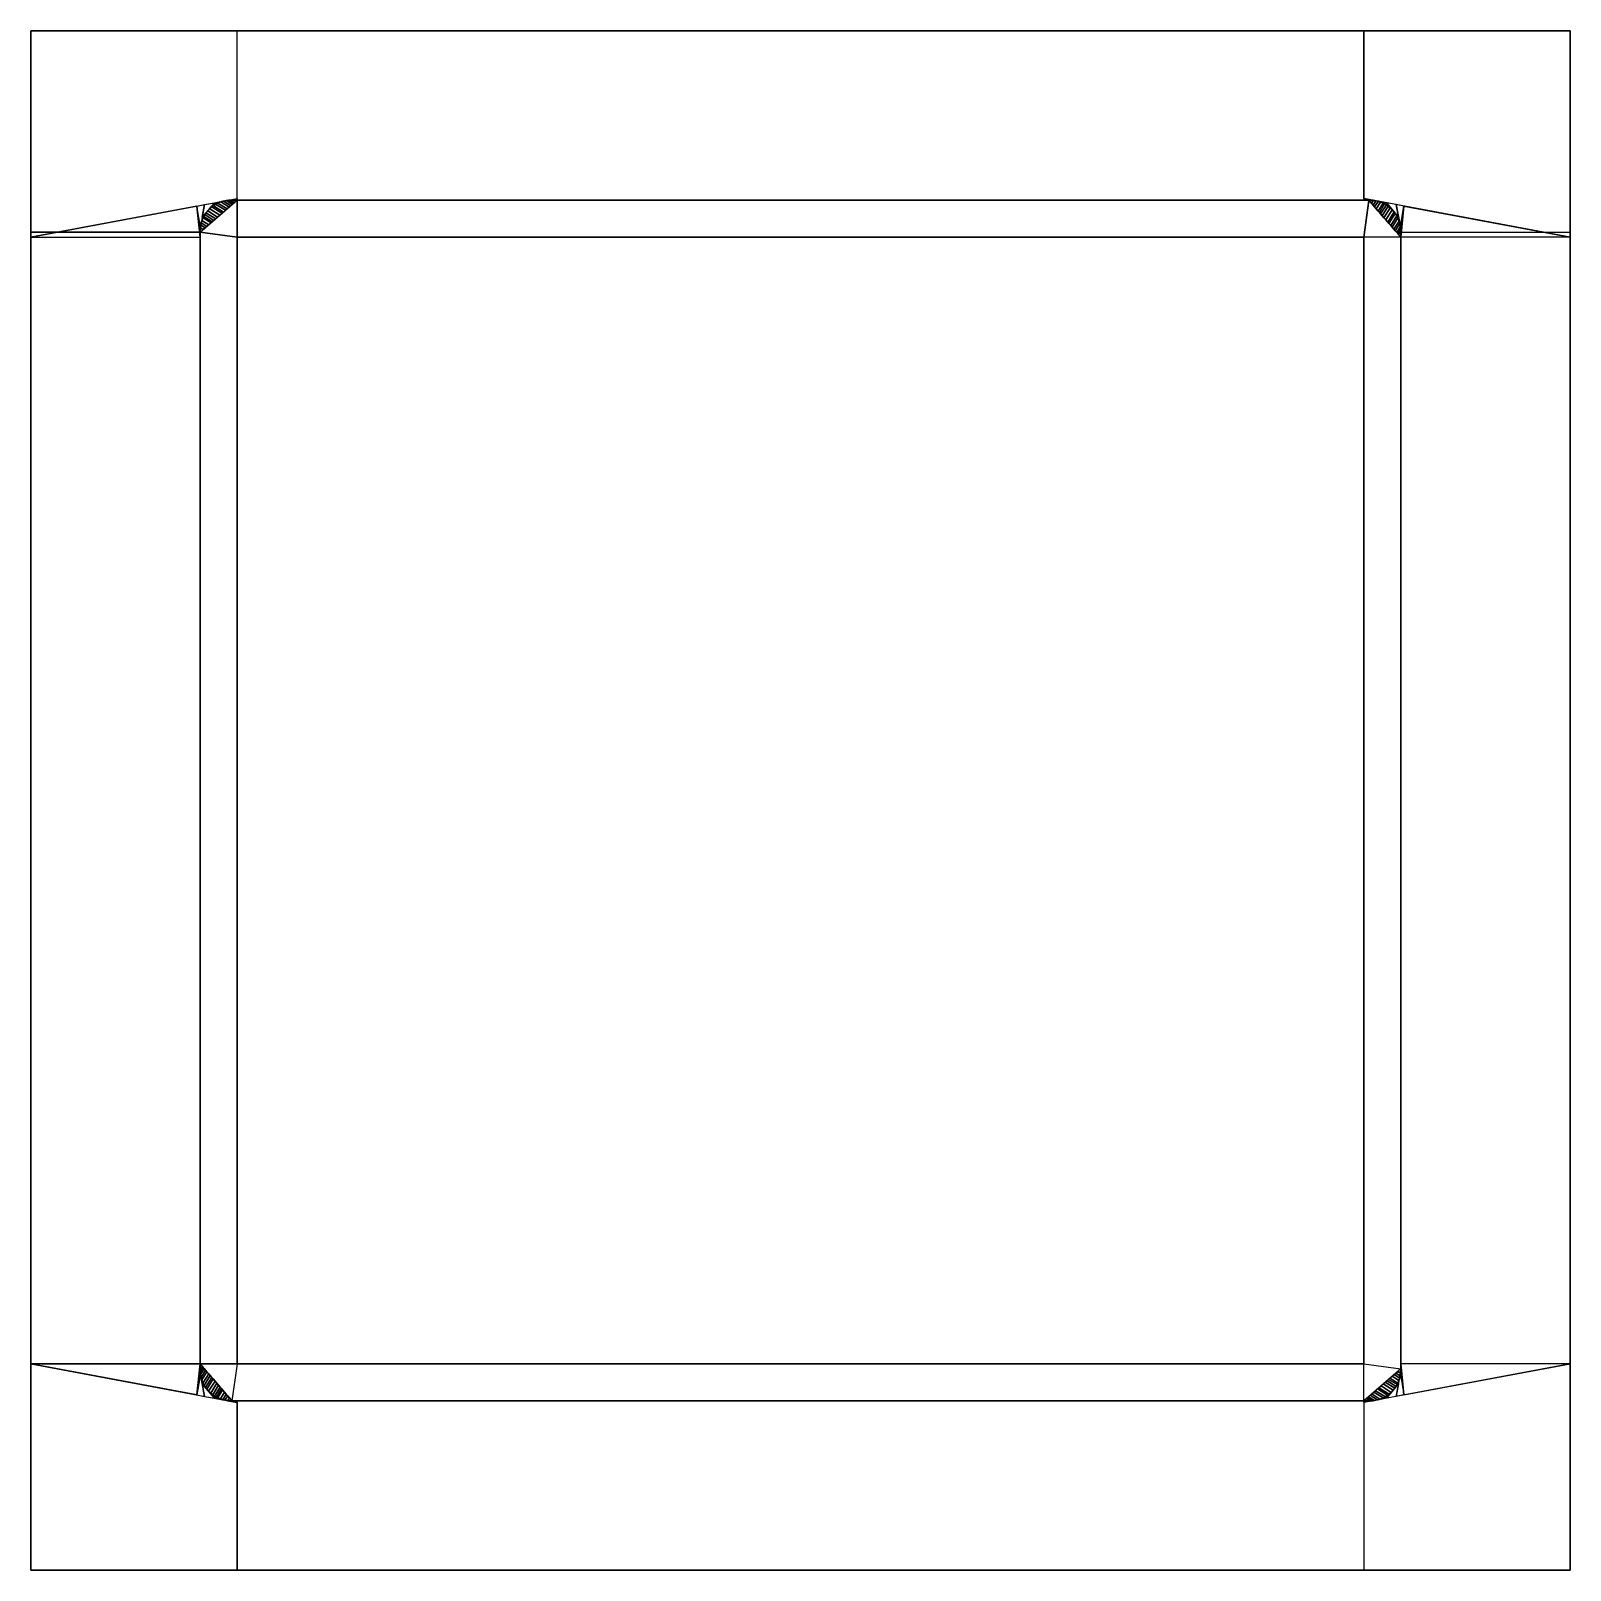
# Model space of a CAD drawing. Header units: millimetres. Extents: x 1362 to 1862, y 843 to 1343.
import ezdxf

# ---------------------------------------------------------------- set-up
doc = ezdxf.new("R2010")
doc.units = ezdxf.units.MM
doc.layers.get('Defpoints').update_dxf_attribs({"color": 1})

msp = doc.modelspace()

# ---------------------------------------------------------------- linework, layer by layer
for p, q in [((1361.63, 842.98), (1361.63, 1342.98)), ((1361.63, 1342.98), (1861.63, 1342.98)), ((1861.63, 1342.98, -18), (1361.63, 1342.98, -18)), ((1361.63, 1342.98, -18), (1361.63, 1342.98)), ((1361.63, 1342.98, -18), (1361.63, 842.98, -18)), ((1861.63, 1342.98), (1861.63, 842.98)), ((1861.63, 842.98, -18), (1861.63, 1342.98, -18)), ((1861.63, 1342.98, -18), (1861.63, 1342.98)), ((1419.74, 1285.23), (1419.74, 1285.23, -2)), ((1419.74, 1285.23, -2), (1423.02, 1283.12, -2)), ((1420.4, 1285.81), (1420.4, 1285.81, -2)), ((1420.4, 1285.81, -2), (1423.72, 1283.73, -2)), ((1420.92, 1286.2), (1420.92, 1286.2, -2)), ((1420.92, 1286.2, -2), (1424.2, 1284.14, -2)), ((1421.63, 1286.65), (1421.63, 1286.65, -2)), ((1422.33, 1287.06, -2), (1425.41, 1285.19, -2)), ((1423.39, 1287.44), (1423.39, 1287.44, -2)), ((1423.39, 1287.44, -2), (1426.07, 1285.76, -2)), ((1424.17, 1287.67, -2), (1426.56, 1286.18, -2)), ((1425.14, 1287.86), (1425.14, 1287.86, -2)), ((1425.14, 1287.86, -2), (1427.09, 1286.64, -2)), ((1425.6, 1287.93), (1425.6, 1287.93, -2)), ((1425.89, 1287.96), (1425.89, 1287.96, -2)), ((1425.89, 1287.96, -2), (1427.47, 1286.97, -2)), ((1426.56, 1287.98), (1796.64, 1287.98)), ((1426.56, 1287.98), (1426.56, 1287.98, -2)), ((1426.56, 1287.98, -2), (1427.73, 1287.2, -2)), ((1428.63, 1287.98), (1428.63, 1287.98, -2)), ((1428.63, 1287.98, -2), (1794.63, 1287.98, -2)), ((1797.66, 1287.89, -2), (1797.09, 1287, -2)), ((1797.66, 1287.89), (1797.66, 1287.89, -2)), ((1798.57, 1287.77, -2), (1797.68, 1286.32, -2)), ((1799.28, 1287.61, -2), (1798.14, 1285.79, -2)), ((1798.57, 1287.77), (1798.57, 1287.77, -2)), ((1799.28, 1287.61), (1799.28, 1287.61, -2)), ((1801.39, 1286.77, -2), (1799.67, 1284.02, -2)), ((1800.06, 1287.36), (1800.06, 1287.36, -2)), ((1802.51, 1286.06, -2), (1800.62, 1282.92, -2)), ((1800.9, 1287.01), (1800.9, 1287.01, -2)), ((1801.95, 1286.44), (1801.95, 1286.44, -2)), ((1802.51, 1286.06), (1802.51, 1286.06, -2)), ((1803.2, 1285.51), (1803.2, 1285.51, -2)), ((1416.98, 1280.63), (1416.98, 1280.63, -2)), ((1416.98, 1280.63, -2), (1418.81, 1279.48, -2)), ((1417.23, 1281.41), (1417.23, 1281.41, -2)), ((1417.58, 1282.24), (1417.58, 1282.24, -2)), ((1417.83, 1282.73), (1417.83, 1282.73, -2)), ((1417.83, 1282.73, -2), (1420.58, 1281.01, -2)), ((1418.16, 1283.29), (1418.16, 1283.29, -2)), ((1418.53, 1283.85), (1418.53, 1283.85, -2)), ((1418.53, 1283.85, -2), (1421.68, 1281.96, -2)), ((1419.09, 1284.54), (1419.09, 1284.54, -2)), ((1803.89, 1284.85, -2), (1801.78, 1281.58, -2)), ((1804.46, 1284.2, -2), (1802.38, 1280.88, -2)), ((1805.71, 1282.27, -2), (1803.84, 1279.19, -2)), ((1803.89, 1284.85), (1803.89, 1284.85, -2)), ((1806.09, 1281.21, -2), (1804.41, 1278.53, -2)), ((1804.46, 1284.2), (1804.46, 1284.2, -2)), ((1806.32, 1280.43, -2), (1804.84, 1278.03, -2)), ((1804.85, 1283.67), (1804.85, 1283.67, -2)), ((1805.3, 1282.96), (1805.3, 1282.96, -2)), ((1806.09, 1281.21), (1806.09, 1281.21, -2)), ((1416.63, 1277.65), (1361.63, 1277.65)), ((1416.63, 907.91), (1416.63, 1278.3)), ((1416.63, 909.98, -2), (1416.67, 1277.63, -2)), ((1416.67, 1277.63, -2), (1428.64, 1275.98, -2)), ((1416.67, 1277.63), (1416.67, 1277.63, -2)), ((1416.7, 1279.01), (1416.7, 1279.01, -2)), ((1416.7, 1279.01, -2), (1417.59, 1278.43, -2)), ((1416.83, 1279.91), (1416.83, 1279.91, -2)), ((1416.83, 1279.91, -2), (1418.27, 1279.02, -2)), ((1428.63, 909.98), (1428.63, 1275.98)), ((1428.63, 1275.98), (1794.63, 1275.98)), ((1428.63, 1275.98), (1428.63, 1275.98, -2)), ((1428.63, 1275.98), (1428.63, 1275.98, -2)), ((1428.63, 1275.98, -2), (1428.63, 909.98, -2)), ((1794.63, 1275.98), (1794.63, 909.98)), ((1794.63, 1275.98), (1794.63, 1275.98, -4)), ((1806.52, 1279.46, -2), (1805.3, 1277.5, -2)), ((1806.61, 1278.71, -2), (1805.63, 1277.12, -2)), ((1806.52, 1279.46), (1806.52, 1279.46, -2)), ((1806.61, 1278.71), (1806.61, 1278.71, -2)), ((1806.63, 1278.16), (1806.63, 907.79)), ((1806.63, 1275.98), (1806.63, 1275.98, -2)), ((1806.63, 909.98, -2), (1806.63, 1275.98, -2)), ((1416.63, 909.98), (1416.63, 909.98, -2)), ((1416.63, 909.98), (1416.63, 909.98, -2)), ((1416.65, 907.23, -2), (1417.64, 908.81, -2)), ((1416.65, 907.23, 0), (1416.65, 907.23, -2)), ((1416.74, 906.48, -2), (1417.96, 908.43, -2)), ((1416.74, 906.48, 0), (1416.74, 906.48, -2)), ((1416.94, 905.51, -2), (1418.42, 907.9, -2)), ((1417.17, 904.73, -2), (1418.85, 907.41, -2)), ((1417.55, 903.67, -2), (1419.42, 906.75, -2)), ((1794.63, 909.98), (1428.63, 909.98)), ((1428.63, 909.98), (1428.63, 909.98, -4)), ((1794.63, 909.98), (1794.63, 909.98, -4)), ((1794.63, 909.98), (1794.63, 909.98, -2)), ((1806.28, 905.32, -2), (1804.46, 906.47, -2)), ((1806.44, 906.04, -2), (1804.99, 906.93, -2)), ((1806.56, 906.95, -2), (1805.67, 907.52, -2)), ((1806.28, 905.32, 0), (1806.28, 905.32, -2)), ((1806.44, 906.04, 0), (1806.44, 906.04, -2)), ((1806.56, 906.95, 0), (1806.56, 906.95, -2)), ((1417.17, 904.73, 0), (1417.17, 904.73, -2)), ((1417.96, 902.98, 0), (1417.96, 902.98, -2)), ((1418.41, 902.27, 0), (1418.41, 902.27, -2)), ((1418.8, 901.74, -2), (1420.88, 905.06, -2)), ((1418.8, 901.74, 0), (1418.8, 901.74, -2)), ((1419.38, 901.08, -2), (1421.48, 904.36, -2)), ((1419.38, 901.08, 0), (1419.38, 901.08, -2)), ((1420.06, 900.43, 0), (1420.06, 900.43, -2)), ((1420.76, 899.88, -2), (1422.64, 903.02, -2)), ((1421.88, 899.17, -2), (1423.6, 901.92, -2)), ((1423.98, 898.33, -2), (1425.12, 900.15, -2)), ((1799.88, 898.51, -2), (1797.2, 900.19, -2)), ((1800.94, 898.89, -2), (1797.86, 900.76, -2)), ((1802.87, 900.14, -2), (1799.55, 902.22, -2)), ((1803.52, 900.72, -2), (1800.25, 902.83, -2)), ((1804.73, 902.1, -2), (1801.59, 903.99, -2)), ((1805.44, 903.22, -2), (1802.69, 904.94, -2)), ((1802.87, 900.14, 0), (1802.87, 900.14, -2)), ((1803.52, 900.72, 0), (1803.52, 900.72, -2)), ((1804.18, 901.41, 0), (1804.18, 901.41, -2)), ((1804.73, 902.1, 0), (1804.73, 902.1, -2)), ((1805.11, 902.66, 0), (1805.11, 902.66, -2)), ((1805.68, 903.71, 0), (1805.68, 903.71, -2)), ((1806.03, 904.54, 0), (1806.03, 904.54, -2)), ((1420.76, 899.88, 0), (1420.76, 899.88, -2)), ((1421.32, 899.5, 0), (1421.32, 899.5, -2)), ((1422.36, 898.93, 0), (1422.36, 898.93, -2)), ((1423.2, 898.58, 0), (1423.2, 898.58, -2)), ((1423.98, 898.33, 0), (1423.98, 898.33, -2)), ((1424.69, 898.17, -2), (1425.59, 899.62, -2)), ((1424.69, 898.17, 0), (1424.69, 898.17, -2)), ((1425.6, 898.05, -2), (1426.18, 898.93, -2)), ((1425.6, 898.05, 0), (1425.6, 898.05, -2)), ((1796.74, 897.98), (1426.53, 897.98)), ((1426.97, 898.01, 0), (1426.97, 898.01, -2)), ((1794.63, 897.98), (1794.63, 897.98, -2)), ((1797.38, 897.99, -2), (1795.79, 898.98, -2)), ((1798.13, 898.09, -2), (1796.17, 899.31, -2)), ((1799.1, 898.28, -2), (1796.7, 899.77, -2)), ((1797.38, 897.99, 0), (1797.38, 897.99, -2)), ((1798.13, 898.09, 0), (1798.13, 898.09, -2)), ((1799.88, 898.51, 0), (1799.88, 898.51, -2)), ((1801.63, 899.3, 0), (1801.63, 899.3, -2)), ((1802.34, 899.75, 0), (1802.34, 899.75, -2)), ((1861.63, 842.98), (1361.63, 842.98)), ((1361.63, 842.98), (1361.63, 842.98, -18)), ((1361.63, 842.98, -18), (1861.63, 842.98, -18)), ((1861.63, 842.98, -18), (1861.63, 842.98))]:
    msp.add_line(p, q)
for centre, start, end in [((1426.63, 1277.98), 89.5896, 181.8873), ((1796.63, 1277.98), 358.9374, 90.0135), ((1426.63, 907.97), 179.6541, 270.5974), ((1796.63, 907.97), 269.4026, 1.0626)]:
    msp.add_arc(centre, 10, start, end)
at = {"layer": 'Defpoints'}
for p, q in [((1421.63, 1286.65, -2), (1424.88, 1284.73, -2)), ((1422.33, 1287.06), (1422.33, 1287.06, -2)), ((1425.6, 1287.93, -2), (1427.35, 1286.87, -2)), ((1800.9, 1287.01, -2), (1799.31, 1284.43, -2)), ((1801.95, 1286.44, -2), (1800.09, 1283.53, -2)), ((1803.2, 1285.51, -2), (1801.18, 1282.27, -2)), ((1417.23, 1281.41, -2), (1419.43, 1280.02, -2)), ((1417.58, 1282.24, -2), (1420.17, 1280.66, -2)), ((1418.16, 1283.29, -2), (1421.07, 1281.44, -2)), ((1419.09, 1284.54, -2), (1422.32, 1282.52, -2)), ((1805.3, 1282.96, -2), (1803.39, 1279.72, -2)), ((1805.71, 1282.27), (1805.71, 1282.27, -2)), ((1416.67, 1277.63), (1416.67, 1277.63, -2)), ((1428.63, 1275.98), (1428.63, 1275.98, -4)), ((1806.59, 1278.99, -2), (1805.52, 1277.25, -2)), ((1416.68, 906.94, -2), (1417.74, 908.69, -2)), ((1417.96, 902.98, -2), (1419.88, 906.22, -2)), ((1794.63, 909.98, -4), (1428.63, 909.98, -4)), ((1805.68, 903.71, -2), (1803.1, 905.29, -2)), ((1417.55, 903.67, 0), (1417.55, 903.67, -2)), ((1420.06, 900.43, -2), (1422.09, 903.67, -2)), ((1421.32, 899.5, -2), (1423.17, 902.41, -2)), ((1422.36, 898.93, -2), (1423.95, 901.51, -2)), ((1801.63, 899.3, -2), (1798.39, 901.22, -2)), ((1804.18, 901.41, -2), (1800.94, 903.43, -2)), ((1805.11, 902.66, -2), (1802.19, 904.51, -2)), ((1797.66, 898.02, -2), (1795.92, 899.08, -2)), ((1800.94, 898.89, 0), (1800.94, 898.89, -2))]:
    msp.add_line(p, q, dxfattribs=at)
for points in [[(1428.63, 1342.98), (1361.63, 1342.98), (1361.62, 1275.98), (1428.63, 1288.52)], [(1861.63, 1342.98, -18), (1861.63, 1342.98), (1361.63, 1343.02), (1361.63, 1343.02, -18)], [(1361.63, 1342.98, -18), (1361.63, 1343.02), (1361.63, 842.98), (1361.63, 842.98, -18)], [(1361.63, 1343.02, -18), (1361.63, 842.98, -18), (1861.63, 842.94, -18), (1861.63, 1342.98, -18)], [(1794.63, 1287.98), (1428.63, 1287.98), (1428.63, 1342.98), (1794.63, 1342.98)], [(1794.63, 1342.98), (1861.63, 1342.98), (1861.64, 1275.98), (1794.63, 1288.52)], [(1861.63, 842.98, -18), (1861.63, 842.98), (1861.67, 1342.98), (1861.67, 1342.98, -18)], [(1361.63, 1275.98), (1416.63, 1275.98), (1415.59, 1286.08), (1361.62, 1275.98)], [(1415.59, 1286.08), (1418.08, 1286.54), (1416.71, 1279.29), (1415.59, 1286.03)], [(1415.59, 1286.03), (1416.63, 1275.98), (1416.71, 1279.29), (1415.59, 1286.08)], [(1428.63, 1275.98, -2), (1416.67, 1277.63, -2), (1428.63, 1287.98, -2), (1428.63, 1275.98, -2)], [(1418.08, 1286.54), (1421.31, 1287.15), (1417.31, 1282.48), (1418.08, 1286.54)], [(1419.09, 1284.54, -2), (1419.09, 1284.54), (1419.74, 1285.23), (1419.74, 1285.23, -2)], [(1423.02, 1283.12, -2), (1422.32, 1282.52, -2), (1419.09, 1284.54, -2), (1419.74, 1285.23, -2)], [(1419.55, 1285.05), (1419.55, 1285.1), (1420.12, 1285.76), (1419.93, 1285.41)], [(1420.4, 1285.81, -2), (1419.74, 1285.23, -2), (1419.74, 1285.23), (1420.4, 1285.81)], [(1423.72, 1283.73, -2), (1423.02, 1283.12, -2), (1419.74, 1285.23, -2), (1420.4, 1285.81, -2)], [(1419.93, 1285.41), (1420.12, 1285.76), (1420.17, 1285.62), (1419.93, 1285.41)], [(1421.2, 1286.4), (1420.64, 1286), (1420.12, 1285.76), (1421.19, 1286.39)], [(1420.12, 1285.76), (1420.4, 1285.81), (1420.64, 1286), (1420.12, 1285.76)], [(1420.17, 1285.62), (1420.12, 1285.76), (1420.4, 1285.81), (1420.17, 1285.62)], [(1421.31, 1287.15), (1421.63, 1286.65), (1420.14, 1285.79), (1421.31, 1287.15)], [(1420.4, 1285.81, -2), (1420.4, 1285.8), (1420.92, 1286.2), (1420.92, 1286.2, -2)], [(1424.2, 1284.14, -2), (1423.72, 1283.73, -2), (1420.4, 1285.81, -2), (1420.92, 1286.2, -2)], [(1420.92, 1286.2, -2), (1420.93, 1286.19), (1421.63, 1286.65), (1421.63, 1286.65, -2)], [(1424.88, 1284.73, -2), (1424.2, 1284.14, -2), (1420.92, 1286.2, -2), (1421.63, 1286.65, -2)], [(1421.63, 1286.65), (1421.31, 1287.15), (1422.52, 1287.37), (1421.63, 1286.65)], [(1421.62, 1286.64), (1422.52, 1287.37), (1423.02, 1287.47), (1421.63, 1286.65)], [(1421.63, 1286.65, -2), (1421.64, 1286.64), (1422.33, 1287.06), (1422.33, 1287.06, -2)], [(1425.41, 1285.19, -2), (1424.88, 1284.73, -2), (1421.63, 1286.65, -2), (1422.33, 1287.06, -2)], [(1423.02, 1287.47), (1423.84, 1287.62), (1422.33, 1287.06), (1423.02, 1287.47)], [(1422.33, 1287.06, -2), (1422.33, 1287.06), (1423.39, 1287.44), (1423.39, 1287.44, -2)], [(1426.07, 1285.76, -2), (1425.41, 1285.19, -2), (1422.33, 1287.06, -2), (1423.39, 1287.44, -2)], [(1423.39, 1287.44, -2), (1423.39, 1287.44), (1424.15, 1287.68), (1424.17, 1287.67, -2)], [(1426.56, 1286.18, -2), (1426.07, 1285.76, -2), (1423.39, 1287.44, -2), (1424.17, 1287.67, -2)], [(1424.17, 1287.67, -2), (1424.15, 1287.68), (1425.14, 1287.86), (1425.14, 1287.86, -2)], [(1427.09, 1286.64, -2), (1426.56, 1286.18, -2), (1424.17, 1287.67, -2), (1425.14, 1287.86, -2)], [(1425.14, 1287.86, -2), (1425.14, 1287.86), (1425.6, 1287.93), (1425.6, 1287.93, -2)], [(1427.35, 1286.87, -2), (1427.09, 1286.64, -2), (1425.14, 1287.86, -2), (1425.6, 1287.93, -2)], [(1425.36, 1287.9), (1425.6, 1287.95), (1425.6, 1287.93), (1425.3, 1287.9)], [(1425.56, 1287.94), (1428.63, 1288.52), (1428.63, 1288.27), (1425.57, 1287.94)], [(1425.6, 1287.93), (1425.6, 1287.95), (1425.9, 1287.98), (1425.89, 1287.96)], [(1425.6, 1287.93, -2), (1425.6, 1287.93), (1425.89, 1287.96), (1425.89, 1287.96, -2)], [(1427.47, 1286.97, -2), (1427.35, 1286.87, -2), (1425.6, 1287.93, -2), (1425.89, 1287.96, -2)], [(1425.89, 1287.96, -2), (1425.89, 1287.96), (1426.56, 1287.98), (1426.56, 1287.98, -2)], [(1427.73, 1287.2, -2), (1427.47, 1286.97, -2), (1425.89, 1287.96, -2), (1426.56, 1287.98, -2)], [(1428.63, 1288.27), (1428.63, 1287.98), (1426.29, 1287.98), (1425.96, 1287.99)], [(1426.56, 1287.98, -2), (1426.56, 1287.98), (1428.63, 1287.98), (1428.63, 1287.98, -2)], [(1428.63, 1287.98, -2), (1427.73, 1287.2, -2), (1426.56, 1287.98, -2), (1428.63, 1287.98, -2)], [(1428.63, 1275.98, -2), (1428.63, 1287.98, -2), (1796.29, 1287.93, -2), (1794.63, 1275.98, -2)], [(1796.29, 1287.93, -1.99), (1796.29, 1287.93, 0), (1428.63, 1287.98), (1428.63, 1287.98, -2)], [(1797.7, 1287.94), (1794.63, 1288.52), (1794.63, 1288.27), (1797.69, 1287.94)], [(1794.63, 1288.27), (1794.63, 1287.98), (1796.97, 1287.98), (1797.3, 1287.99)], [(1794.63, 1275.96, -2), (1796.29, 1287.93, -2), (1806.63, 1275.96, -2), (1794.63, 1275.96, -2)], [(1796.29, 1287.93, -1.99), (1796.29, 1287.93), (1797.66, 1287.89), (1797.66, 1287.89, -2)], [(1797.09, 1287, -2), (1796.29, 1287.93, -1.99), (1797.66, 1287.89, -2), (1797.09, 1287, -2)], [(1797.68, 1286.32, -2), (1797.09, 1287, -2), (1797.66, 1287.89, -2), (1798.57, 1287.77, -2)], [(1797.66, 1287.93), (1797.66, 1287.95), (1797.36, 1287.98), (1797.37, 1287.96)], [(1797.89, 1287.9), (1797.66, 1287.95), (1797.66, 1287.93), (1797.96, 1287.9)], [(1797.66, 1287.89, -2), (1797.66, 1287.89), (1798.57, 1287.77), (1798.57, 1287.77, -2)], [(1798.14, 1285.79, -2), (1797.68, 1286.32, -2), (1798.57, 1287.77, -2), (1799.28, 1287.61, -2)], [(1798.68, 1285.16, -2), (1798.14, 1285.79, -2), (1799.28, 1287.61, -2), (1800.06, 1287.36, -2)], [(1798.57, 1287.77, -2), (1798.57, 1287.77), (1799.28, 1287.61), (1799.28, 1287.61, -2)], [(1799.31, 1284.43, -2), (1798.68, 1285.16, -2), (1800.06, 1287.36, -2), (1800.9, 1287.01, -2)], [(1799.28, 1287.61, -2), (1799.28, 1287.61), (1800.06, 1287.36), (1800.06, 1287.36, -2)], [(1799.67, 1284.02, -2), (1799.31, 1284.43, -2), (1800.9, 1287.01, -2), (1801.39, 1286.77, -2)], [(1800.24, 1287.47), (1799.42, 1287.62), (1800.93, 1287.06), (1800.24, 1287.47)], [(1800.09, 1283.53, -2), (1799.67, 1284.02, -2), (1801.39, 1286.77, -2), (1801.95, 1286.44, -2)], [(1800.06, 1287.36, -2), (1800.06, 1287.36), (1800.9, 1287.01), (1800.9, 1287.01, -2)], [(1800.62, 1282.92, -2), (1800.09, 1283.53, -2), (1801.95, 1286.44, -2), (1802.51, 1286.06, -2)], [(1801.64, 1286.64), (1800.74, 1287.37), (1800.24, 1287.47), (1801.63, 1286.65)], [(1801.18, 1282.27, -2), (1800.62, 1282.92, -2), (1802.51, 1286.06, -2), (1803.2, 1285.51, -2)], [(1801.63, 1286.65), (1801.95, 1287.15), (1800.74, 1287.37), (1801.63, 1286.65)], [(1800.9, 1287.01, -2), (1800.9, 1287.01), (1801.39, 1286.77), (1801.39, 1286.77, -2)], [(1801.78, 1281.58, -2), (1801.18, 1282.27, -2), (1803.2, 1285.51, -2), (1803.89, 1284.85, -2)], [(1801.39, 1286.77, -2), (1801.39, 1286.77), (1801.95, 1286.44), (1801.95, 1286.44, -2)], [(1801.95, 1287.15), (1801.63, 1286.65), (1803.12, 1285.79), (1801.95, 1287.15)], [(1805.18, 1286.54), (1801.95, 1287.15), (1805.94, 1282.48), (1805.18, 1286.54)], [(1801.95, 1286.44, -2), (1801.95, 1286.44), (1802.51, 1286.06), (1802.51, 1286.06, -2)], [(1802.06, 1286.4), (1802.62, 1286), (1803.14, 1285.76), (1802.06, 1286.39)], [(1802.51, 1286.06, -2), (1802.51, 1286.06), (1803.2, 1285.51), (1803.2, 1285.51, -2)], [(1803.14, 1285.76), (1802.86, 1285.81), (1802.62, 1286), (1803.14, 1285.76)], [(1803.09, 1285.62), (1803.14, 1285.76), (1802.86, 1285.81), (1803.09, 1285.62)], [(1803.33, 1285.41), (1803.14, 1285.76), (1803.09, 1285.62), (1803.33, 1285.41)], [(1803.71, 1285.05), (1803.71, 1285.1), (1803.14, 1285.76), (1803.33, 1285.41)], [(1803.2, 1285.51, -2), (1803.2, 1285.51), (1803.89, 1284.85), (1803.89, 1284.85, -2)], [(1807.67, 1286.08), (1805.18, 1286.54), (1806.55, 1279.29), (1807.67, 1286.03)], [(1807.67, 1286.03), (1806.63, 1275.98), (1806.55, 1279.29), (1807.67, 1286.08)], [(1861.63, 1275.98), (1806.63, 1275.98), (1807.67, 1286.08), (1861.64, 1275.98)], [(1416.83, 1279.91, -2), (1416.83, 1279.91), (1416.98, 1280.63), (1416.98, 1280.63, -2)], [(1418.81, 1279.48, -2), (1418.27, 1279.02, -2), (1416.83, 1279.91, -2), (1416.98, 1280.63, -2)], [(1416.98, 1280.63, -2), (1416.98, 1280.63), (1417.23, 1281.41), (1417.23, 1281.41, -2)], [(1419.43, 1280.02, -2), (1418.81, 1279.48, -2), (1416.98, 1280.63, -2), (1417.23, 1281.41, -2)], [(1417.23, 1281.41, -2), (1417.23, 1281.41), (1417.58, 1282.24), (1417.58, 1282.24, -2)], [(1420.17, 1280.66, -2), (1419.43, 1280.02, -2), (1417.23, 1281.41, -2), (1417.58, 1282.24, -2)], [(1417.58, 1282.24, -2), (1417.58, 1282.24), (1417.83, 1282.73), (1417.83, 1282.73, -2)], [(1420.58, 1281.01, -2), (1420.17, 1280.66, -2), (1417.58, 1282.24, -2), (1417.83, 1282.73, -2)], [(1417.83, 1282.73, -2), (1417.83, 1282.73), (1418.16, 1283.29), (1418.16, 1283.29, -2)], [(1421.07, 1281.44, -2), (1420.58, 1281.01, -2), (1417.83, 1282.73, -2), (1418.16, 1283.29, -2)], [(1418.16, 1283.29, -2), (1418.16, 1283.29), (1418.53, 1283.85), (1418.53, 1283.85, -2)], [(1421.68, 1281.96, -2), (1421.07, 1281.44, -2), (1418.16, 1283.29, -2), (1418.53, 1283.85, -2)], [(1418.53, 1283.85, -2), (1418.53, 1283.85), (1419.09, 1284.54), (1419.09, 1284.54, -2)], [(1422.32, 1282.52, -2), (1421.68, 1281.96, -2), (1418.53, 1283.85, -2), (1419.09, 1284.54, -2)], [(1802.38, 1280.88, -2), (1801.78, 1281.58, -2), (1803.89, 1284.85, -2), (1804.46, 1284.2, -2)], [(1802.8, 1280.4, -2), (1802.38, 1280.88, -2), (1804.46, 1284.2, -2), (1804.85, 1283.67, -2)], [(1803.39, 1279.72, -2), (1802.8, 1280.4, -2), (1804.85, 1283.67, -2), (1805.3, 1282.96, -2)], [(1803.84, 1279.19, -2), (1803.39, 1279.72, -2), (1805.3, 1282.96, -2), (1805.71, 1282.27, -2)], [(1804.41, 1278.53, -2), (1803.84, 1279.19, -2), (1805.71, 1282.27, -2), (1806.09, 1281.21, -2)], [(1804.46, 1284.2, -2), (1803.89, 1284.85, -2), (1803.89, 1284.85), (1804.46, 1284.2)], [(1804.84, 1278.03, -2), (1804.41, 1278.53, -2), (1806.09, 1281.21, -2), (1806.32, 1280.43, -2)], [(1804.46, 1284.2, -2), (1804.46, 1284.19), (1804.85, 1283.67), (1804.85, 1283.67, -2)], [(1805.3, 1277.5, -2), (1804.84, 1278.03, -2), (1806.32, 1280.43, -2), (1806.52, 1279.46, -2)], [(1804.85, 1283.67, -2), (1804.85, 1283.67), (1805.3, 1282.96), (1805.3, 1282.96, -2)], [(1805.3, 1282.96, -2), (1805.3, 1282.96), (1805.71, 1282.27), (1805.71, 1282.27, -2)], [(1805.71, 1282.27, -2), (1805.71, 1282.27), (1806.09, 1281.21), (1806.09, 1281.21, -2)], [(1806.09, 1281.21, -2), (1806.09, 1281.21), (1806.33, 1280.45), (1806.32, 1280.43, -2)], [(1806.32, 1280.43, -2), (1806.33, 1280.45), (1806.52, 1279.46), (1806.52, 1279.46, -2)], [(1416.63, 1277.65), (1416.63, 909.98), (1361.63, 909.98), (1361.63, 1277.65)], [(1416.63, 909.98, -2), (1416.63, 909.98), (1416.63, 1277.65), (1416.67, 1277.63, -2)], [(1416.63, 909.98, -2), (1416.67, 1277.63, -2), (1428.64, 1275.98, -2), (1428.63, 909.98, -2)], [(1416.67, 1277.63, -2), (1428.63, 1275.98, -2), (1428.63, 909.98, -2), (1416.63, 909.98, -2)], [(1416.67, 1277.63, -1.99), (1416.67, 1277.63), (1416.7, 1279.01), (1416.7, 1279.01, -2)], [(1417.59, 1278.43, -2), (1416.67, 1277.63, -1.99), (1416.7, 1279.01, -2), (1417.59, 1278.43, -2)], [(1416.7, 1279.01, -2), (1416.7, 1279.01), (1416.83, 1279.91), (1416.83, 1279.91, -2)], [(1418.27, 1279.02, -2), (1417.59, 1278.43, -2), (1416.7, 1279.01, -2), (1416.83, 1279.91, -2)], [(1428.63, 1275.98), (1794.63, 1275.98), (1794.63, 909.98), (1428.63, 909.98)], [(1428.63, 909.98, -4), (1428.63, 909.98), (1428.63, 1275.98), (1428.63, 1275.98, -4)], [(1428.63, 1275.98, -4), (1428.63, 1275.98), (1794.63, 1275.98), (1794.63, 1275.98, -4)], [(1794.63, 909.98, -4), (1428.63, 909.98, -4), (1428.63, 1275.98, -4), (1794.63, 1275.98, -4)], [(1428.63, 1275.98, -2), (1428.63, 1275.98), (1794.63, 1275.98), (1794.63, 1275.98, -4)], [(1428.63, 909.98, -2), (1428.63, 1275.98, -2), (1428.63, 1275.98), (1428.63, 909.98)], [(1794.63, 1275.98, -4), (1794.63, 1275.98), (1794.63, 909.98), (1794.63, 909.98, -4)], [(1794.63, 909.98, -2), (1806.6, 908.32, -1.99), (1806.63, 1275.98, -2), (1794.63, 1275.98, -2)], [(1805.52, 1277.25, -2), (1805.3, 1277.5, -2), (1806.52, 1279.46, -2), (1806.59, 1278.99, -2)], [(1805.63, 1277.12, -2), (1805.52, 1277.25, -2), (1806.59, 1278.99, -2), (1806.61, 1278.71, -2)], [(1805.85, 1276.86, -2), (1805.63, 1277.12, -2), (1806.61, 1278.71, -2), (1806.63, 1278.04, -2)], [(1806.63, 1275.96, -2), (1805.85, 1276.86, -2), (1806.63, 1278.04, -2), (1806.63, 1275.96, -2)], [(1806.52, 1279.46, -2), (1806.52, 1279.46), (1806.59, 1278.99), (1806.59, 1278.99, -2)], [(1806.59, 1278.99, -2), (1806.59, 1278.99), (1806.61, 1278.71), (1806.61, 1278.71, -2)], [(1806.63, 1275.98, -2), (1806.63, 1275.98), (1806.63, 909.98), (1806.6, 908.32, -1.99)], [(1806.61, 1278.71, -2), (1806.61, 1278.71), (1806.63, 1278.04), (1806.63, 1278.04, -2)], [(1806.63, 1278.04, -2), (1806.63, 1278.04), (1806.63, 1275.96), (1806.63, 1275.96, -2)], [(1861.64, 1277.65), (1861.64, 909.98), (1806.63, 909.98), (1806.63, 1277.65)], [(1428.63, 842.98), (1361.63, 842.98), (1361.62, 909.98), (1428.63, 897.44)], [(1361.63, 909.98), (1416.63, 909.98), (1415.59, 899.88), (1361.62, 909.98)], [(1415.59, 899.92), (1416.63, 909.98), (1416.71, 906.67), (1415.59, 899.88)], [(1415.59, 899.88), (1418.08, 899.41), (1416.71, 906.67), (1415.59, 899.92)], [(1428.63, 909.98, -2), (1426.97, 898.01, -2), (1416.63, 909.98, -2), (1428.63, 909.98, -2)], [(1416.63, 907.9, -2), (1416.63, 907.9, 0), (1416.63, 909.98, 0), (1416.63, 909.98, -2)], [(1416.63, 909.98, -2), (1417.41, 909.08, -2), (1416.63, 907.9, -2), (1416.63, 909.98, -2)], [(1417.41, 909.08, -2), (1417.64, 908.81, -2), (1416.65, 907.23, -2), (1416.63, 907.9, -2)], [(1416.65, 907.23, -2), (1416.65, 907.23, 0), (1416.63, 907.9, 0), (1416.63, 907.9, -2)], [(1417.64, 908.81, -2), (1417.74, 908.69, -2), (1416.68, 906.94, -2), (1416.65, 907.23, -2)], [(1416.68, 906.94, -2), (1416.68, 906.94, 0), (1416.65, 907.23, 0), (1416.65, 907.23, -2)], [(1417.74, 908.69, -2), (1417.96, 908.43, -2), (1416.74, 906.48, -2), (1416.68, 906.94, -2)], [(1416.74, 906.48, -2), (1416.74, 906.48, 0), (1416.68, 906.94, 0), (1416.68, 906.94, -2)], [(1417.96, 908.43, -2), (1418.42, 907.9, -2), (1416.94, 905.51, -2), (1416.74, 906.48, -2)], [(1416.94, 905.51, -2), (1416.93, 905.49, 0), (1416.74, 906.48, 0), (1416.74, 906.48, -2)], [(1417.17, 904.73, -2), (1417.17, 904.73, 0), (1416.93, 905.49, 0), (1416.94, 905.51, -2)], [(1418.42, 907.9, -2), (1418.85, 907.41, -2), (1417.17, 904.73, -2), (1416.94, 905.51, -2)], [(1418.85, 907.41, -2), (1419.42, 906.75, -2), (1417.55, 903.67, -2), (1417.17, 904.73, -2)], [(1419.42, 906.75, -2), (1419.88, 906.22, -2), (1417.96, 902.98, -2), (1417.55, 903.67, -2)], [(1419.88, 906.22, -2), (1420.47, 905.54, -2), (1418.41, 902.27, -2), (1417.96, 902.98, -2)], [(1420.47, 905.54, -2), (1420.88, 905.06, -2), (1418.8, 901.74, -2), (1418.41, 902.27, -2)], [(1428.63, 909.98, -2), (1426.97, 898.01, -2), (1794.63, 897.98, -2), (1794.63, 909.98, -2)], [(1794.63, 909.98, -4), (1794.63, 909.98), (1428.63, 909.98), (1428.63, 909.98, -4)], [(1794.63, 909.98, -2), (1794.63, 909.98), (1428.63, 909.98), (1428.63, 909.98, -2)], [(1794.63, 842.98), (1861.63, 842.98), (1861.64, 909.98), (1794.63, 897.44)], [(1794.63, 909.98, -2), (1806.6, 908.32, -2), (1794.63, 897.98, -2), (1794.63, 909.98, -2)], [(1802.69, 904.94, -2), (1803.1, 905.29, -2), (1805.68, 903.71, -2), (1805.44, 903.22, -2)], [(1803.1, 905.29, -2), (1803.83, 905.93, -2), (1806.03, 904.54, -2), (1805.68, 903.71, -2)], [(1803.83, 905.93, -2), (1804.46, 906.47, -2), (1806.28, 905.32, -2), (1806.03, 904.54, -2)], [(1804.46, 906.47, -2), (1804.99, 906.93, -2), (1806.44, 906.04, -2), (1806.28, 905.32, -2)], [(1804.99, 906.93, -2), (1805.67, 907.52, -2), (1806.56, 906.95, -2), (1806.44, 906.04, -2)], [(1807.67, 899.88), (1805.18, 899.41), (1806.55, 906.67), (1807.67, 899.92)], [(1805.67, 907.52, -2), (1806.6, 908.32, -1.99), (1806.56, 906.95, -2), (1805.67, 907.52, -2)], [(1806.28, 905.32, -2), (1806.28, 905.32, 0), (1806.03, 904.54, 0), (1806.03, 904.54, -2)], [(1806.44, 906.04, -2), (1806.44, 906.04, 0), (1806.28, 905.32, 0), (1806.28, 905.32, -2)], [(1806.56, 906.95, -2), (1806.56, 906.95, 0), (1806.44, 906.04, 0), (1806.44, 906.04, -2)], [(1807.67, 899.92), (1806.63, 909.98), (1806.55, 906.67), (1807.67, 899.88)], [(1806.6, 908.32, -1.99), (1806.6, 908.32, 0), (1806.56, 906.95, 0), (1806.56, 906.95, -2)], [(1861.63, 909.98), (1806.63, 909.98), (1807.67, 899.88), (1861.64, 909.98)], [(1417.55, 903.67, -2), (1417.55, 903.67, 0), (1417.17, 904.73, 0), (1417.17, 904.73, -2)], [(1418.08, 899.41), (1421.31, 898.81), (1417.31, 903.48), (1418.08, 899.41)], [(1417.96, 902.98, -2), (1417.97, 902.98, 0), (1417.55, 903.67, 0), (1417.55, 903.67, -2)], [(1418.41, 902.27, -2), (1418.42, 902.27, 0), (1417.96, 902.98, 0), (1417.96, 902.98, -2)], [(1418.8, 901.74, -2), (1418.81, 901.74, 0), (1418.41, 902.27, 0), (1418.41, 902.27, -2)], [(1420.88, 905.06, -2), (1421.48, 904.36, -2), (1419.38, 901.08, -2), (1418.8, 901.74, -2)], [(1418.8, 901.74, -2), (1419.38, 901.08, -2), (1419.38, 901.09, 0), (1418.8, 901.74, 0)], [(1421.48, 904.36, -2), (1422.09, 903.67, -2), (1420.06, 900.43, -2), (1419.38, 901.08, -2)], [(1420.06, 900.43, -2), (1420.06, 900.43, 0), (1419.38, 901.08, 0), (1419.38, 901.08, -2)], [(1419.55, 900.9), (1419.55, 900.86), (1420.12, 900.19), (1419.93, 900.55)], [(1419.93, 900.55), (1420.12, 900.19), (1420.17, 900.34), (1419.93, 900.55)], [(1422.09, 903.67, -2), (1422.64, 903.02, -2), (1420.76, 899.88, -2), (1420.06, 900.43, -2)], [(1420.76, 899.88, -2), (1420.76, 899.88, 0), (1420.06, 900.43, 0), (1420.06, 900.43, -2)], [(1420.17, 900.34), (1420.12, 900.19), (1420.4, 900.15), (1420.17, 900.34)], [(1421.2, 899.56), (1420.64, 899.96), (1420.12, 900.19), (1421.19, 899.56)], [(1420.12, 900.19), (1420.4, 900.15), (1420.64, 899.96), (1420.12, 900.19)], [(1421.31, 898.81), (1421.63, 899.31), (1420.14, 900.17), (1421.31, 898.81)], [(1422.64, 903.02, -2), (1423.17, 902.41, -2), (1421.32, 899.5, -2), (1420.76, 899.88, -2)], [(1423.17, 902.41, -2), (1423.6, 901.92, -2), (1421.88, 899.17, -2), (1421.32, 899.5, -2)], [(1423.6, 901.92, -2), (1423.95, 901.51, -2), (1422.36, 898.93, -2), (1421.88, 899.17, -2)], [(1423.95, 901.51, -2), (1424.58, 900.78, -2), (1423.2, 898.58, -2), (1422.36, 898.93, -2)], [(1424.58, 900.78, -2), (1425.12, 900.15, -2), (1423.98, 898.33, -2), (1423.2, 898.58, -2)], [(1425.12, 900.15, -2), (1425.59, 899.62, -2), (1424.69, 898.17, -2), (1423.98, 898.33, -2)], [(1796.7, 899.77, -2), (1797.2, 900.19, -2), (1799.88, 898.51, -2), (1799.1, 898.28, -2)], [(1797.2, 900.19, -2), (1797.86, 900.76, -2), (1800.94, 898.89, -2), (1799.88, 898.51, -2)], [(1797.86, 900.76, -2), (1798.39, 901.22, -2), (1801.63, 899.3, -2), (1800.94, 898.89, -2)], [(1798.39, 901.22, -2), (1799.07, 901.81, -2), (1802.34, 899.75, -2), (1801.63, 899.3, -2)], [(1799.07, 901.81, -2), (1799.55, 902.22, -2), (1802.87, 900.14, -2), (1802.34, 899.75, -2)], [(1799.55, 902.22, -2), (1800.25, 902.83, -2), (1803.52, 900.72, -2), (1802.87, 900.14, -2)], [(1800.25, 902.83, -2), (1800.94, 903.43, -2), (1804.18, 901.41, -2), (1803.52, 900.72, -2)], [(1800.94, 903.43, -2), (1801.59, 903.99, -2), (1804.73, 902.1, -2), (1804.18, 901.41, -2)], [(1801.59, 903.99, -2), (1802.19, 904.51, -2), (1805.11, 902.66, -2), (1804.73, 902.1, -2)], [(1801.95, 898.81), (1801.63, 899.31), (1803.12, 900.17), (1801.95, 898.81)], [(1805.18, 899.41), (1801.95, 898.81), (1805.94, 903.48), (1805.18, 899.41)], [(1802.06, 899.56), (1802.62, 899.96), (1803.14, 900.19), (1802.06, 899.56)], [(1802.19, 904.51, -2), (1802.69, 904.94, -2), (1805.44, 903.22, -2), (1805.11, 902.66, -2)], [(1802.87, 900.14, -2), (1802.86, 900.15, 0), (1802.34, 899.75, 0), (1802.34, 899.75, -2)], [(1803.14, 900.19), (1802.86, 900.15), (1802.62, 899.96), (1803.14, 900.19)], [(1803.09, 900.34), (1803.14, 900.19), (1802.86, 900.15), (1803.09, 900.34)], [(1802.87, 900.14, -2), (1803.52, 900.72, -2), (1803.52, 900.72, 0), (1802.87, 900.14, 0)], [(1803.33, 900.55), (1803.14, 900.19), (1803.09, 900.34), (1803.33, 900.55)], [(1803.71, 900.9), (1803.71, 900.86), (1803.14, 900.19), (1803.33, 900.55)], [(1804.18, 901.41, -2), (1804.18, 901.41, 0), (1803.52, 900.72, 0), (1803.52, 900.72, -2)], [(1804.2, 901.43), (1803.71, 900.86), (1803.71, 900.9), (1804.02, 901.23)], [(1803.88, 901.08), (1803.9, 901.11), (1803.9, 901.11), (1803.88, 901.08)], [(1803.9, 901.11), (1803.91, 901.12), (1803.91, 901.12), (1803.9, 901.11)], [(1803.91, 901.12), (1804.02, 901.23), (1804.01, 901.22), (1803.91, 901.12)], [(1804.73, 902.1, -2), (1804.73, 902.1, 0), (1804.18, 901.41, 0), (1804.18, 901.41, -2)], [(1805.11, 902.66, -2), (1805.11, 902.66, 0), (1804.73, 902.1, 0), (1804.73, 902.1, -2)], [(1805.44, 903.22, -2), (1805.44, 903.22, 0), (1805.11, 902.66, 0), (1805.11, 902.66, -2)], [(1805.68, 903.71, -2), (1805.68, 903.71, 0), (1805.44, 903.22, 0), (1805.44, 903.22, -2)], [(1806.03, 904.54, -2), (1806.03, 904.54, 0), (1805.68, 903.71, 0), (1805.68, 903.71, -2)], [(1421.32, 899.5, -2), (1421.32, 899.5, 0), (1420.76, 899.88, 0), (1420.76, 899.88, -2)], [(1421.63, 899.31), (1421.31, 898.81), (1422.52, 898.58), (1421.63, 899.31)], [(1421.88, 899.17, -2), (1421.88, 899.17, 0), (1421.32, 899.5, 0), (1421.32, 899.5, -2)], [(1421.62, 899.32), (1422.52, 898.58), (1423.02, 898.49), (1421.63, 899.31)], [(1422.36, 898.93, -2), (1422.36, 898.93, 0), (1421.88, 899.17, 0), (1421.88, 899.17, -2)], [(1423.02, 898.49), (1423.84, 898.34), (1422.33, 898.9), (1423.02, 898.49)], [(1423.2, 898.58, -2), (1423.2, 898.58, 0), (1422.36, 898.93, 0), (1422.36, 898.93, -2)], [(1423.98, 898.33, -2), (1423.98, 898.33, 0), (1423.2, 898.58, 0), (1423.2, 898.58, -2)], [(1424.69, 898.17, -2), (1424.69, 898.17, 0), (1423.98, 898.33, 0), (1423.98, 898.33, -2)], [(1425.59, 899.62, -2), (1426.18, 898.93, -2), (1425.6, 898.05, -2), (1424.69, 898.17, -2)], [(1425.6, 898.05, -2), (1425.6, 898.05, 0), (1424.69, 898.17, 0), (1424.69, 898.17, -2)], [(1425.36, 898.05), (1425.6, 898.01), (1425.6, 898.03), (1425.3, 898.06)], [(1425.56, 898.01), (1428.63, 897.44), (1428.63, 897.69), (1425.57, 898.01)], [(1426.18, 898.93, -2), (1426.97, 898.01, -1.99), (1425.6, 898.05, -2), (1426.18, 898.93, -2)], [(1426.97, 898.01, -1.99), (1426.97, 898.01, 0), (1425.6, 898.05, 0), (1425.6, 898.05, -2)], [(1425.6, 898.03), (1425.6, 898.01), (1425.9, 897.98), (1425.89, 898)], [(1428.63, 897.69), (1428.63, 897.98), (1426.29, 897.98), (1425.96, 897.97)], [(1426.97, 898.01, -2), (1426.97, 898.01, 0), (1794.63, 897.98), (1794.63, 897.98, -2)], [(1794.63, 842.98), (1428.63, 842.97), (1428.63, 897.98), (1794.63, 897.98)], [(1794.63, 897.98, -2), (1795.53, 898.75, -2), (1796.71, 897.98, -2), (1794.63, 897.98, -2)], [(1797.7, 898.01), (1794.63, 897.44), (1794.63, 897.69), (1797.69, 898.01)], [(1794.63, 897.69), (1794.63, 897.98), (1796.97, 897.98), (1797.3, 897.97)], [(1796.71, 897.98, -2), (1796.71, 897.97, 0), (1794.63, 897.98, 0), (1794.63, 897.98, -2)], [(1795.53, 898.75, -2), (1795.79, 898.98, -2), (1797.38, 897.99, -2), (1796.71, 897.98, -2)], [(1795.79, 898.98, -2), (1795.92, 899.08, -2), (1797.66, 898.02, -2), (1797.38, 897.99, -2)], [(1795.92, 899.08, -2), (1796.17, 899.31, -2), (1798.13, 898.09, -2), (1797.66, 898.02, -2)], [(1796.17, 899.31, -2), (1796.7, 899.77, -2), (1799.1, 898.28, -2), (1798.13, 898.09, -2)], [(1796.75, 897.98), (1796.75, 897.98), (1796.64, 897.97), (1796.65, 897.98)], [(1797.38, 897.99, -2), (1797.38, 897.99, 0), (1796.71, 897.98, 0), (1796.71, 897.98, -2)], [(1796.97, 897.98), (1796.85, 897.98), (1796.85, 897.98), (1796.97, 897.98)], [(1797.01, 897.98), (1797.01, 897.98), (1796.97, 897.98), (1797.01, 897.98)], [(1797.22, 897.99), (1797.2, 897.97), (1797.11, 897.98), (1797.12, 897.99)], [(1797.31, 898), (1797.3, 897.97), (1797.2, 897.97), (1797.22, 897.99)], [(1797.37, 898), (1797.36, 897.98), (1797.3, 897.97), (1797.31, 898)], [(1797.66, 898.03), (1797.66, 898.01), (1797.36, 897.98), (1797.37, 898)], [(1797.66, 898.02, -2), (1797.66, 898.02, 0), (1797.38, 897.99, 0), (1797.38, 897.99, -2)], [(1798.13, 898.09, -2), (1798.13, 898.09, 0), (1797.66, 898.02, 0), (1797.66, 898.02, -2)], [(1797.89, 898.05), (1797.66, 898.01), (1797.66, 898.03), (1797.96, 898.06)], [(1799.1, 898.28, -2), (1799.11, 898.27, 0), (1798.13, 898.09, 0), (1798.13, 898.09, -2)], [(1799.88, 898.51, -2), (1799.88, 898.51, 0), (1799.11, 898.27, 0), (1799.1, 898.28, -2)], [(1800.24, 898.49), (1799.42, 898.34), (1800.93, 898.9), (1800.24, 898.49)], [(1800.94, 898.89, -2), (1800.94, 898.89, 0), (1799.88, 898.51, 0), (1799.88, 898.51, -2)], [(1800.08, 898.58), (1800.93, 898.9), (1801.06, 898.98), (1800.09, 898.59)], [(1801.64, 899.32), (1800.74, 898.58), (1800.24, 898.49), (1801.63, 899.31)], [(1801.63, 899.31), (1801.95, 898.81), (1800.74, 898.58), (1801.63, 899.31)], [(1801.63, 899.3, -2), (1801.63, 899.31, 0), (1800.94, 898.89, 0), (1800.94, 898.89, -2)], [(1802.34, 899.75, -2), (1802.34, 899.76, 0), (1801.63, 899.3, 0), (1801.63, 899.3, -2)], [(1802.05, 899.57), (1802.06, 899.56), (1801.78, 899.4), (1802.05, 899.57)], [(1802.24, 899.69), (1802.06, 899.56), (1802.05, 899.57), (1802.22, 899.68)], [(1361.63, 842.98, -18), (1361.63, 842.98), (1861.63, 842.94), (1861.63, 842.98, -18)]]:
    msp.add_3dface(points, dxfattribs=at)

doc.saveas('drawing.dxf')
